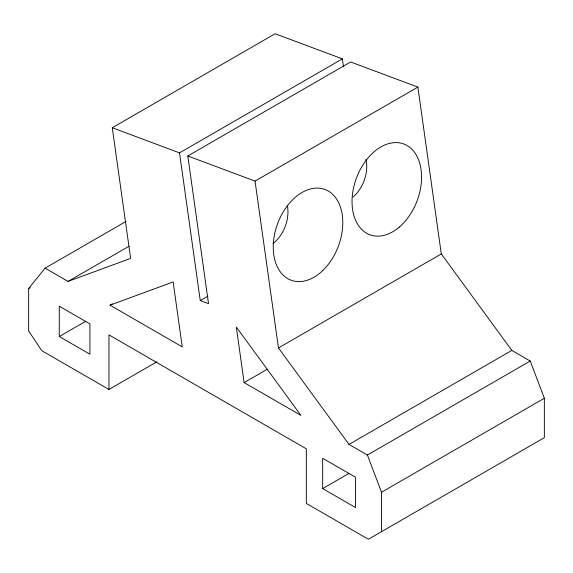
<?xml version="1.0" encoding="UTF-8"?>
<svg xmlns="http://www.w3.org/2000/svg" width="573" height="573" viewBox="0 0 573 573"><rect width="100%" height="100%" fill="white"/><g stroke="black" fill="none" stroke-linecap="round" stroke-linejoin="round"><path stroke-width="0.86" d="M156.801 361.85L108.956 389.475L41.779 350.69L28.65 330.979L28.65 288.52L45.102 268.157L126.132 221.371M45.102 268.157L68.072 281.422L130.615 258.394L112.279 127.75L275.112 33.743L342.36 58.876L343.478 66.833M112.279 127.75L179.528 152.884L342.36 58.876M179.528 152.884L200.256 300.574L208.529 303.669L187.808 155.978L350.633 61.97L417.882 87.103L441.296 253.939L511.832 350.404L530.233 361.026L544.35 398.242L544.35 437.665L368.389 539.257L306.34 503.431L306.34 448.845L108.956 334.883L108.956 389.475M28.65 288.52L30.19 287.632M68.072 281.422L129.04 246.218M187.808 155.978L255.049 181.111L417.882 87.103M110.016 305.173L173.132 281.937L182.243 346.873L110.016 305.173L112.329 303.833M59.27 336.53L89.925 354.221L89.925 323.895L59.27 306.204L59.27 336.53L85.506 321.381M200.256 300.574L207.97 296.119M381.518 531.672L381.518 492.25L367.408 455.034L349.007 444.412L278.464 347.947L441.296 253.939M244.112 382.592L300.911 415.382L236.32 327.061L244.112 382.592L267.262 369.227M349.007 444.412L511.832 350.404M367.408 455.034L530.233 361.026M322.663 488.597L355.468 507.535L355.468 477.209L322.663 458.271L322.663 488.597L348.9 473.448M381.518 492.25L544.35 398.242M255.049 181.111L278.464 347.947M287.36 205.585A29.71 19.876 -69.5 0 1 272.992 243.575M365.982 159.294A29.71 19.876 -69.5 0 1 353.075 197.04M322.628 270.671A48.447 32.403 -69.5 0 0 328.035 190.888A48.447 32.403 -69.5 0 0 273.393 242.981A48.447 32.403 -69.5 0 0 322.628 270.671M399.288 227.101A48.447 32.403 -69.5 0 0 408.671 146.559A48.447 32.403 -69.5 0 0 352.459 194.405A48.447 32.403 -69.5 0 0 399.288 227.101"/></g></svg>
